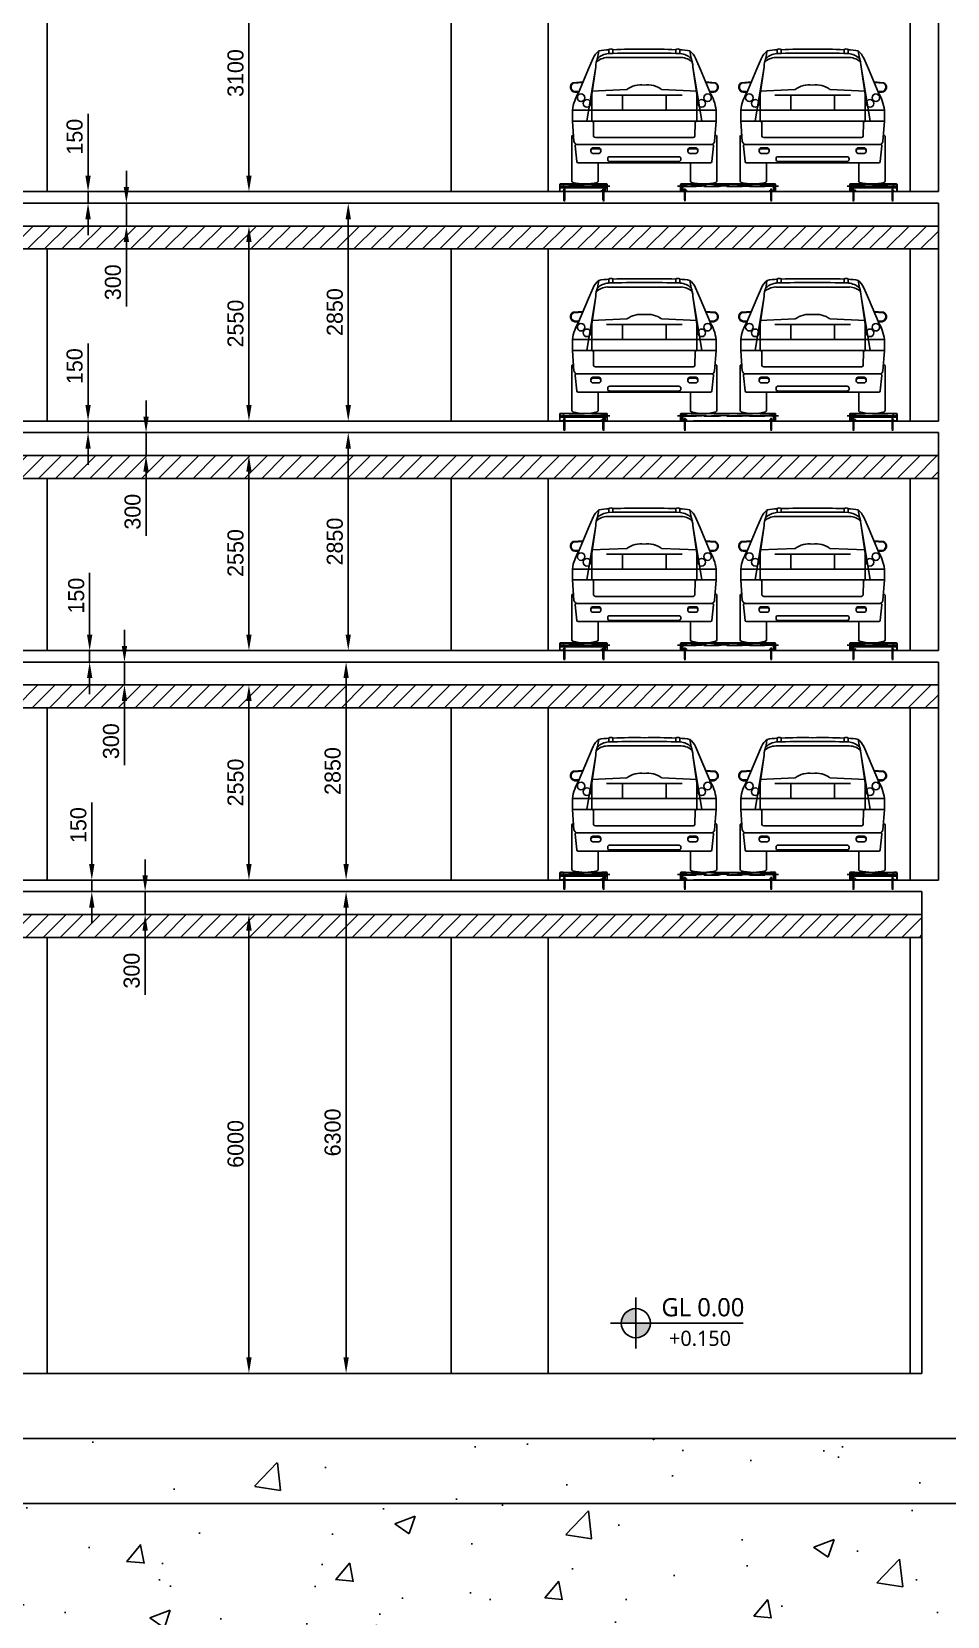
# Model space of a CAD drawing. Header units: millimetres. Extents: x -5 to 1510635, y -6 to 71285.
# Drawn here: x 1312816 to 1324784, y 10741 to 31458 of the extents above; entities that cross this region are included whole.
import ezdxf

# ---------------------------------------------------------------- set-up
doc = ezdxf.new("R2010")
doc.units = ezdxf.units.MM
doc.header["$LTSCALE"] = 1000
for name, pattern in [('CENTER', [2, 1.25, -0.25, 0.25, -0.25]), ('DASHEDX2', [1.5, 1, -0.5]), ('HIDDEN', [0.375, 0.25, -0.125])]:
    doc.linetypes.add(name, pattern=pattern)
for name, color, linetype in [('1', 1, 'CENTER'), ('2', 42, 'Continuous'), ('3', 3, 'Continuous'), ('4', 4, 'DASHEDX2'), ('A-SYM', 6, 'Continuous'), ('MP-1', 1, 'CENTER'), ('MP-2', 42, 'Continuous'), ('MP-4', 4, 'HIDDEN'), ('MP-7', 7, 'Continuous'), ('MP-8', 8, 'Continuous'), ('STEELPIPE_D10_-0', 7, 'Continuous')]:
    doc.layers.add(name, color=color, linetype=linetype)
doc.styles.add('맑은고딕', font='malgun.ttf', dxfattribs={"height": 800})
doc.dimstyles.new('MPS2', dxfattribs={"dimscale": 100, "dimtxt": 3, "dimasz": 3, "dimexe": 1, "dimexo": 1, "dimgap": 1, "dimtad": 1, "dimzin": 12, "dimdsep": 46, "dimtxsty": 'Standard', "dimcen": 1, "dimclrd": 1, "dimclre": 1, "dimclrt": 7, "dimazin": 2, "dimtfac": 1, "dimtmove": 0, "dimatfit": 3, "dimfxl": 1, "dimarcsym": 0})
pattern_1 = [(45, (318903, -303844.92), (-112.253202, 112.253202), [])]

# ---------------------------------------------------------------- blocks, each defined once
blk = doc.blocks.new('*D508')
at = {"layer": 'DEFPOINTS', "color": 0, "linetype": 'ByBlock', "transparency": 16777216}
for p in [(1328868, 13917), (1305514, 12217, 0), (1334355, 12217)]:
    blk.add_point(p, dxfattribs=at)
at = {"layer": 'MP-8', "color": 1, "linetype": 'ByBlock', "lineweight": -2, "transparency": 16777216}
for p, q in [((1328938, 13917), (1334425, 13917)), ((1334355, 13707), (1334355, 12427)), ((1305584, 12217), (1334425, 12217))]:
    blk.add_line(p, q, dxfattribs=at)
at = {"layer": 'MP-8', "color": 1, "linetype": 'ByBlock', "transparency": 16777216}
for points in [[(1334320, 13707), (1334390, 13707), (1334355, 13917)], [(1334320, 12427), (1334390, 12427), (1334355, 12217)]]:
    blk.add_solid(points, dxfattribs=at)
at = {"layer": 'MP-8', "color": 7, "linetype": 'ByBlock', "transparency": 16777216, "insert": (1334180, 13067), "char_height": 210, "attachment_point": 5, "rotation": 90}
blk.add_mtext('1700', dxfattribs=at)
blk = doc.blocks.new('suv1')
at = {"layer": 'MP-2'}
for p, q in [((119949, -43225, 0), (120431, -43225, 0)), ((120914, -43225, 0), (120431, -43225, 0)), ((119797, -43345, 0), (119681, -44055, 0)), ((119797, -43345, 0), (119744, -43710, 0)), ((121065, -43345, 0), (121119, -43710, 0)), ((121065, -43345, 0), (121181, -44055, 0)), ((119744, -43710, 0), (119744, -44055, 0)), ((121119, -43710, 0), (121119, -44055, 0)), ((119493, -44055, 0), (119492, -43912, 0)), ((120144, -43912, 0), (119492, -43912, 0)), ((119938, -43716, 0), (120431, -43716, 0)), ((120924, -43716, 0), (120431, -43716, 0)), ((120718, -43912, 0), (121370, -43912, 0)), ((121369, -44055, 0), (121370, -43912, 0)), ((119493, -44055, 0), (119512, -44324, 0)), ((120431, -44055, 0), (119493, -44055, 0)), ((120431, -44055, 0), (121370, -44055, 0)), ((121369, -44055, 0), (121351, -44324, 0)), ((119483, -44260, 0), (119483, -44839, 0)), ((119502, -44243, 0), (119500, -44243, 0)), ((121361, -44243, 0), (121362, -44243, 0)), ((121380, -44260, 0), (121380, -44839, 0)), ((119585, -44361, 0), (120431, -44361, 0)), ((119979, -44522, 0), (120042, -44522, 0)), ((120042, -44522, 0), (120431, -44522, 0)), ((121277, -44361, 0), (120431, -44361, 0)), ((120431, -44521, 0), (120431, -44521, 0)), ((120431, -44521, 0), (120431, -44521, 0)), ((120431, -44521, 0), (120431, -44521, 0)), ((120431, -44521, 0), (120431, -44521, 0)), ((120431, -44521, 0), (120431, -44521, 0)), ((120431, -44521, 0), (120431, -44521, 0)), ((120431, -44521, 0), (120431, -44521, 0)), ((120431, -44521, 0), (120431, -44521, 0)), ((120820, -44522, 0), (120431, -44522, 0)), ((120884, -44522, 0), (120820, -44522, 0)), ((119565, -44600, 0), (120431, -44600, 0)), ((119829, -44839, 0), (119829, -44600, 0)), ((119953, -44547, 0), (119953, -44559, 0)), ((119979, -44585, 0), (120431, -44585, 0)), ((120884, -44585, 0), (120431, -44585, 0)), ((121297, -44600, 0), (120431, -44600, 0)), ((120909, -44547, 0), (120909, -44559, 0)), ((121033, -44839, 0), (121033, -44600, 0))]:
    blk.add_line(p, q, dxfattribs=at)
at = {"layer": 'MP-2', "elevation": 0}
for points in [[(119572, -43686), (119701, -43374), (119764, -43234, -0.122925), (119835, -43139, -0.251437)], [(119968, -43178), (119968, -43119, -0.253027), (120019, -43120), (120019, -43172)], [(120895, -43178), (120895, -43119, 0.253027), (120843, -43120), (120843, -43172)], [(121291, -43686), (121162, -43374), (121099, -43234, 0.122925), (121027, -43139, 0.251437)], [(119576, -43679), (119524, -43679, -0.745237), (119503, -43554), (119630, -43544)], [(119578, -43670), (119524, -43670, -0.730897), (119505, -43562), (119627, -43553)], [(121286, -43679), (121339, -43679, 0.745237), (121360, -43554), (121232, -43544)], [(121284, -43670), (121338, -43670, 0.730897), (121357, -43562), (121236, -43553)], [(119493, -44055), (119744, -44055, -0.329629), (119768, -44072), (119769, -44252, 0.329629), (119793, -44269), (120431, -44269)], [(121369, -44055), (121119, -44055, 0.329629), (121095, -44072), (121094, -44252, -0.329629), (121070, -44269), (120431, -44269)], [(119548, -44584), (119526, -44380, -0.445607), (119543, -44361), (119585, -44361)], [(119733, -44453), (119733, -44443, -0.414214), (119758, -44418), (119836, -44418, -0.414214), (119861, -44443), (119861, -44453)], [(121129, -44453), (121129, -44443, 0.414214), (121104, -44418), (121026, -44418, 0.414214), (121001, -44443), (121001, -44453)], [(121315, -44584), (121336, -44380, 0.445607), (121319, -44361), (121277, -44361)]]:
    blk.add_lwpolyline(points, format="xyb", dxfattribs=at)
for points in [[(119741, -43663), (120204, -43643)], [(121122, -43663), (120658, -43643)], [(120431, -43716), (120144, -43716), (120144, -43912), (120431, -43912)], [(120431, -43716), (120718, -43716), (120718, -43912), (120431, -43912)]]:
    blk.add_lwpolyline(points, dxfattribs=at)
for points in [[(119758, -44405), (119836, -44405, -0.414214), (119861, -44430), (119861, -44453, -0.414214), (119836, -44478), (119758, -44478, -0.414214), (119733, -44453), (119733, -44430, -0.414214)], [(121104, -44405), (121026, -44405, 0.414214), (121001, -44430), (121001, -44453, 0.414214), (121026, -44478), (121104, -44478, 0.414214), (121129, -44453), (121129, -44430, 0.414214)]]:
    blk.add_lwpolyline(points, format="xyb", close=True, dxfattribs=at)
at = {"layer": 'MP-2'}
for centre in [(119605, -43750, 0), (121257, -43750, 0), (119681, -43824, 0), (121181, -43824, 0)]:
    blk.add_circle(centre, 49.7, dxfattribs=at)
for centre, radius, start, end in [((119960, -43464, 0), 240, 92.5418, 132.6465), ((120124, -43355, 0), 327, 158.3471, 178.4797), ((120713, -43326, 0), 898, 167.978, 174.1526), ((119990, -43428, 0), 257, 96.5599, 131.4064), ((119983, -43857, 0), 733, 91.1771, 101.6263), ((120350, -58228, 0), 15061, 89.6927, 91.4812), ((120313, -50272, 0), 7156, 89.0575, 92.3573), ((120549, -50272, 0), 7156, 87.6427, 90.9425), ((120512, -58228, 0), 15061, 88.5188, 90.3073), ((120879, -43857, 0), 733, 78.3737, 88.8229), ((120872, -43428, 0), 257, 48.5936, 83.4401), ((120903, -43464, 0), 240, 47.3535, 87.4582), ((120149, -43326, 0), 898, 5.8474, 12.022), ((120739, -43355, 0), 327, 1.5203, 21.6529), ((120052, -43982, 0), 564, 147.486, 172.8559), ((120388, -43888, 0), 306, 81.8743, 126.7924), ((120475, -43888, 0), 306, 53.2076, 98.1257), ((120811, -43982, 0), 564, 7.1441, 32.514), ((119500, -44260, 0), 17.6, 70.7256, 180), ((119570, -44305, 0), 61.4, 197.843, 244.1266), ((121292, -44305, 0), 61.4, 295.8734, 342.157), ((121362, -44260, 0), 17.6, 0, 109.2744), ((119979, -44547, 0), 25.1, 90, 180), ((120884, -44547, 0), 25.1, 0, 90), ((119565, -44582, 0), 17.6, 186.0723, 270), ((119979, -44559, 0), 25.1, 180, 270), ((120884, -44559, 0), 25.1, 270, 0), ((121297, -44582, 0), 17.6, 270, 353.9277), ((119500, -44839, 0), 17.6, 180, 254.7784), ((119656, -44267, 0), 611, 254.7784, 285.2216), ((119812, -44839, 0), 17.6, 285.2216, 0), ((121051, -44839, 0), 17.6, 180, 254.7784), ((121206, -44267, 0), 611, 254.7784, 285.2216), ((121362, -44839, 0), 17.6, 285.2216, 0)]:
    blk.add_arc(centre, radius, start, end, dxfattribs=at)
blk = doc.blocks.new('*D515')
at = {"layer": 'DEFPOINTS', "color": 0, "linetype": 'ByBlock', "transparency": 16777216}
for p in [(1315656, 19917, 0), (1315656, 19917), (1315416, 13917, 0)]:
    blk.add_point(p, dxfattribs=at)
at = {"layer": 'MP-8', "color": 1, "linetype": 'ByBlock', "lineweight": -2, "transparency": 16777216}
for p, q in [((1315656, 14127), (1315656, 19707)), ((1315486, 13917), (1315726, 13917))]:
    blk.add_line(p, q, dxfattribs=at)
at = {"layer": 'MP-8', "color": 1, "linetype": 'ByBlock', "transparency": 16777216}
for points in [[(1315621, 19707), (1315691, 19707), (1315656, 19917)], [(1315621, 14127), (1315691, 14127), (1315656, 13917)]]:
    blk.add_solid(points, dxfattribs=at)
at = {"layer": 'MP-8', "color": 7, "linetype": 'ByBlock', "transparency": 16777216, "insert": (1315481, 16917), "char_height": 210, "attachment_point": 5, "rotation": 90}
blk.add_mtext('6000', dxfattribs=at)
blk = doc.blocks.new('*D516')
at = {"layer": 'DEFPOINTS', "color": 0, "linetype": 'ByBlock', "transparency": 16777216}
for p in [(1316926, 20217, 0), (1316926, 20217), (1316658, 13917, 0)]:
    blk.add_point(p, dxfattribs=at)
at = {"layer": 'MP-8', "color": 1, "linetype": 'ByBlock', "lineweight": -2, "transparency": 16777216}
for p, q in [((1316926, 14127), (1316926, 20007)), ((1316728, 13917), (1316996, 13917))]:
    blk.add_line(p, q, dxfattribs=at)
at = {"layer": 'MP-8', "color": 1, "linetype": 'ByBlock', "transparency": 16777216}
for points in [[(1316891, 20007), (1316961, 20007), (1316926, 20217)], [(1316891, 14127), (1316961, 14127), (1316926, 13917)]]:
    blk.add_solid(points, dxfattribs=at)
at = {"layer": 'MP-8', "color": 7, "linetype": 'ByBlock', "transparency": 16777216, "insert": (1316751, 17067), "char_height": 210, "attachment_point": 5, "rotation": 90}
blk.add_mtext('6300', dxfattribs=at)
blk = doc.blocks.new('*D511')
at = {"layer": 'DEFPOINTS', "color": 0, "linetype": 'ByBlock', "transparency": 16777216}
for p in [(1313553, 29367, 0), (1313553, 29367), (1313553, 29217, 0)]:
    blk.add_point(p, dxfattribs=at)
at = {"layer": 'MP-8', "color": 1, "linetype": 'ByBlock', "lineweight": -2, "transparency": 16777216}
for p, q in [((1313553, 29577), (1313553, 30382)), ((1313553, 29217), (1313553, 29367)), ((1313553, 29007), (1313553, 28797))]:
    blk.add_line(p, q, dxfattribs=at)
at = {"layer": 'MP-8', "color": 1, "linetype": 'ByBlock', "transparency": 16777216}
for points in [[(1313518, 29577), (1313588, 29577), (1313553, 29367)], [(1313518, 29007), (1313588, 29007), (1313553, 29217)]]:
    blk.add_solid(points, dxfattribs=at)
at = {"layer": 'MP-8', "color": 7, "linetype": 'ByBlock', "transparency": 16777216, "insert": (1313378, 30085), "char_height": 210, "attachment_point": 5, "rotation": 90}
blk.add_mtext('150', dxfattribs=at)
blk = doc.blocks.new('*D517')
at = {"layer": 'DEFPOINTS', "color": 0, "linetype": 'ByBlock', "transparency": 16777216}
for p in [(1314054, 29217, 0), (1314054, 28917, 0), (1314054, 28917)]:
    blk.add_point(p, dxfattribs=at)
at = {"layer": 'MP-8', "color": 1, "linetype": 'ByBlock', "lineweight": -2, "transparency": 16777216}
for p, q in [((1314054, 29427), (1314054, 29637)), ((1314054, 29217), (1314054, 28917)), ((1314054, 28707), (1314054, 27867))]:
    blk.add_line(p, q, dxfattribs=at)
at = {"layer": 'MP-8', "color": 1, "linetype": 'ByBlock', "transparency": 16777216}
for points in [[(1314019, 29427), (1314089, 29427), (1314054, 29217)], [(1314019, 28707), (1314089, 28707), (1314054, 28917)]]:
    blk.add_solid(points, dxfattribs=at)
at = {"layer": 'MP-8', "color": 7, "linetype": 'ByBlock', "transparency": 16777216, "insert": (1313879, 28182), "char_height": 210, "attachment_point": 5, "rotation": 90}
blk.add_mtext('300', dxfattribs=at)
blk = doc.blocks.new('*D512')
at = {"layer": 'DEFPOINTS', "color": 0, "linetype": 'ByBlock', "transparency": 16777216}
for p in [(1314311, 26217, 0), (1314311, 25917, 0), (1314311, 25917)]:
    blk.add_point(p, dxfattribs=at)
at = {"layer": 'MP-8', "color": 1, "linetype": 'ByBlock', "lineweight": -2, "transparency": 16777216}
for p, q in [((1314311, 26427), (1314311, 26637)), ((1314311, 26217), (1314311, 25917)), ((1314311, 25707), (1314311, 24867))]:
    blk.add_line(p, q, dxfattribs=at)
at = {"layer": 'MP-8', "color": 1, "linetype": 'ByBlock', "transparency": 16777216}
for points in [[(1314276, 26427), (1314346, 26427), (1314311, 26217)], [(1314276, 25707), (1314346, 25707), (1314311, 25917)]]:
    blk.add_solid(points, dxfattribs=at)
at = {"layer": 'MP-8', "color": 7, "linetype": 'ByBlock', "transparency": 16777216, "insert": (1314136, 25182), "char_height": 210, "attachment_point": 5, "rotation": 90}
blk.add_mtext('300', dxfattribs=at)
blk = doc.blocks.new('*D513')
at = {"layer": 'DEFPOINTS', "color": 0, "linetype": 'ByBlock', "transparency": 16777216}
for p in [(1313574, 23367, 0), (1313574, 23367), (1313574, 23217, 0)]:
    blk.add_point(p, dxfattribs=at)
at = {"layer": 'MP-8', "color": 1, "linetype": 'ByBlock', "lineweight": -2, "transparency": 16777216}
for p, q in [((1313574, 23577), (1313574, 24382)), ((1313574, 23217), (1313574, 23367)), ((1313574, 23007), (1313574, 22797))]:
    blk.add_line(p, q, dxfattribs=at)
at = {"layer": 'MP-8', "color": 1, "linetype": 'ByBlock', "transparency": 16777216}
for points in [[(1313539, 23577), (1313609, 23577), (1313574, 23367)], [(1313539, 23007), (1313609, 23007), (1313574, 23217)]]:
    blk.add_solid(points, dxfattribs=at)
at = {"layer": 'MP-8', "color": 7, "linetype": 'ByBlock', "transparency": 16777216, "insert": (1313399, 24085), "char_height": 210, "attachment_point": 5, "rotation": 90}
blk.add_mtext('150', dxfattribs=at)
blk = doc.blocks.new('*D518')
at = {"layer": 'DEFPOINTS', "color": 0, "linetype": 'ByBlock', "transparency": 16777216}
for p in [(1314029, 23217, 0), (1314029, 22917, 0), (1314029, 22917)]:
    blk.add_point(p, dxfattribs=at)
at = {"layer": 'MP-8', "color": 1, "linetype": 'ByBlock', "lineweight": -2, "transparency": 16777216}
for p, q in [((1314029, 23427), (1314029, 23637)), ((1314029, 23217), (1314029, 22917)), ((1314029, 22707), (1314029, 21867))]:
    blk.add_line(p, q, dxfattribs=at)
at = {"layer": 'MP-8', "color": 1, "linetype": 'ByBlock', "transparency": 16777216}
for points in [[(1313994, 23427), (1314064, 23427), (1314029, 23217)], [(1313994, 22707), (1314064, 22707), (1314029, 22917)]]:
    blk.add_solid(points, dxfattribs=at)
at = {"layer": 'MP-8', "color": 7, "linetype": 'ByBlock', "transparency": 16777216, "insert": (1313854, 22182), "char_height": 210, "attachment_point": 5, "rotation": 90}
blk.add_mtext('300', dxfattribs=at)
blk = doc.blocks.new('*D514')
at = {"layer": 'DEFPOINTS', "color": 0, "linetype": 'ByBlock', "transparency": 16777216}
for p in [(1313602, 20367, 0), (1313602, 20367), (1313602, 20217, 0)]:
    blk.add_point(p, dxfattribs=at)
at = {"layer": 'MP-8', "color": 1, "linetype": 'ByBlock', "lineweight": -2, "transparency": 16777216}
for p, q in [((1313602, 20577), (1313602, 21382)), ((1313602, 20217), (1313602, 20367)), ((1313602, 20007), (1313602, 19797))]:
    blk.add_line(p, q, dxfattribs=at)
at = {"layer": 'MP-8', "color": 1, "linetype": 'ByBlock', "transparency": 16777216}
for points in [[(1313567, 20577), (1313637, 20577), (1313602, 20367)], [(1313567, 20007), (1313637, 20007), (1313602, 20217)]]:
    blk.add_solid(points, dxfattribs=at)
at = {"layer": 'MP-8', "color": 7, "linetype": 'ByBlock', "transparency": 16777216, "insert": (1313427, 21085), "char_height": 210, "attachment_point": 5, "rotation": 90}
blk.add_mtext('150', dxfattribs=at)
blk = doc.blocks.new('*D494')
at = {"layer": 'DEFPOINTS', "color": 0, "linetype": 'ByBlock', "transparency": 16777216}
for p in [(1314299, 20217, 0), (1314299, 19917, 0), (1314299, 19917)]:
    blk.add_point(p, dxfattribs=at)
at = {"layer": 'MP-8', "color": 1, "linetype": 'ByBlock', "lineweight": -2, "transparency": 16777216}
for p, q in [((1314299, 20427), (1314299, 20637)), ((1314299, 20217), (1314299, 19917)), ((1314299, 19707), (1314299, 18867))]:
    blk.add_line(p, q, dxfattribs=at)
at = {"layer": 'MP-8', "color": 1, "linetype": 'ByBlock', "transparency": 16777216}
for points in [[(1314264, 20427), (1314334, 20427), (1314299, 20217)], [(1314264, 19707), (1314334, 19707), (1314299, 19917)]]:
    blk.add_solid(points, dxfattribs=at)
at = {"layer": 'MP-8', "color": 7, "linetype": 'ByBlock', "transparency": 16777216, "insert": (1314124, 19182), "char_height": 210, "attachment_point": 5, "rotation": 90}
blk.add_mtext('300', dxfattribs=at)
blk = doc.blocks.new('*D495')
at = {"layer": 'DEFPOINTS', "color": 0, "linetype": 'ByBlock', "transparency": 16777216}
for p in [(1313553, 26367, 0), (1313553, 26367), (1313553, 26217, 0)]:
    blk.add_point(p, dxfattribs=at)
at = {"layer": 'MP-8', "color": 1, "linetype": 'ByBlock', "lineweight": -2, "transparency": 16777216}
for p, q in [((1313553, 26577), (1313553, 27382)), ((1313553, 26217), (1313553, 26367)), ((1313553, 26007), (1313553, 25797))]:
    blk.add_line(p, q, dxfattribs=at)
at = {"layer": 'MP-8', "color": 1, "linetype": 'ByBlock', "transparency": 16777216}
for points in [[(1313518, 26577), (1313588, 26577), (1313553, 26367)], [(1313518, 26007), (1313588, 26007), (1313553, 26217)]]:
    blk.add_solid(points, dxfattribs=at)
at = {"layer": 'MP-8', "color": 7, "linetype": 'ByBlock', "transparency": 16777216, "insert": (1313378, 27085), "char_height": 210, "attachment_point": 5, "rotation": 90}
blk.add_mtext('150', dxfattribs=at)
blk = doc.blocks.new('*D496')
at = {"layer": 'DEFPOINTS', "color": 0, "linetype": 'ByBlock', "transparency": 16777216}
for p in [(1315656, 22917, 0), (1315656, 22917), (1315656, 20367, 0)]:
    blk.add_point(p, dxfattribs=at)
at = {"layer": 'MP-8', "color": 1, "linetype": 'ByBlock', "lineweight": -2, "transparency": 16777216}
blk.add_line((1315656, 20577), (1315656, 22707), dxfattribs=at)
at = {"layer": 'MP-8', "color": 1, "linetype": 'ByBlock', "transparency": 16777216}
for points in [[(1315621, 22707), (1315691, 22707), (1315656, 22917)], [(1315621, 20577), (1315691, 20577), (1315656, 20367)]]:
    blk.add_solid(points, dxfattribs=at)
at = {"layer": 'MP-8', "color": 7, "linetype": 'ByBlock', "transparency": 16777216, "insert": (1315481, 21642), "char_height": 210, "attachment_point": 5, "rotation": 90}
blk.add_mtext('2550', dxfattribs=at)
blk = doc.blocks.new('*D497')
at = {"layer": 'DEFPOINTS', "color": 0, "linetype": 'ByBlock', "transparency": 16777216}
for p in [(1315656, 25917, 0), (1315656, 25917), (1315656, 23367, 0)]:
    blk.add_point(p, dxfattribs=at)
at = {"layer": 'MP-8', "color": 1, "linetype": 'ByBlock', "lineweight": -2, "transparency": 16777216}
blk.add_line((1315656, 23577), (1315656, 25707), dxfattribs=at)
at = {"layer": 'MP-8', "color": 1, "linetype": 'ByBlock', "transparency": 16777216}
for points in [[(1315621, 25707), (1315691, 25707), (1315656, 25917)], [(1315621, 23577), (1315691, 23577), (1315656, 23367)]]:
    blk.add_solid(points, dxfattribs=at)
at = {"layer": 'MP-8', "color": 7, "linetype": 'ByBlock', "transparency": 16777216, "insert": (1315481, 24642), "char_height": 210, "attachment_point": 5, "rotation": 90}
blk.add_mtext('2550', dxfattribs=at)
blk = doc.blocks.new('*D498')
at = {"layer": 'DEFPOINTS', "color": 0, "linetype": 'ByBlock', "transparency": 16777216}
for p in [(1315656, 28917, 0), (1315656, 28917), (1315656, 26367, 0)]:
    blk.add_point(p, dxfattribs=at)
at = {"layer": 'MP-8', "color": 1, "linetype": 'ByBlock', "lineweight": -2, "transparency": 16777216}
blk.add_line((1315656, 26577), (1315656, 28707), dxfattribs=at)
at = {"layer": 'MP-8', "color": 1, "linetype": 'ByBlock', "transparency": 16777216}
for points in [[(1315621, 28707), (1315691, 28707), (1315656, 28917)], [(1315621, 26577), (1315691, 26577), (1315656, 26367)]]:
    blk.add_solid(points, dxfattribs=at)
at = {"layer": 'MP-8', "color": 7, "linetype": 'ByBlock', "transparency": 16777216, "insert": (1315481, 27642), "char_height": 210, "attachment_point": 5, "rotation": 90}
blk.add_mtext('2550', dxfattribs=at)
blk = doc.blocks.new('*D499')
at = {"layer": 'DEFPOINTS', "color": 0, "linetype": 'ByBlock', "transparency": 16777216}
for p in [(1315656, 32467, 0), (1315656, 32467), (1315656, 29367, 0)]:
    blk.add_point(p, dxfattribs=at)
at = {"layer": 'MP-8', "color": 1, "linetype": 'ByBlock', "lineweight": -2, "transparency": 16777216}
blk.add_line((1315656, 29577), (1315656, 32257), dxfattribs=at)
at = {"layer": 'MP-8', "color": 1, "linetype": 'ByBlock', "transparency": 16777216}
for points in [[(1315621, 32257), (1315691, 32257), (1315656, 32467)], [(1315621, 29577), (1315691, 29577), (1315656, 29367)]]:
    blk.add_solid(points, dxfattribs=at)
at = {"layer": 'MP-8', "color": 7, "linetype": 'ByBlock', "transparency": 16777216, "insert": (1315481, 30917), "char_height": 210, "attachment_point": 5, "rotation": 90}
blk.add_mtext('3100', dxfattribs=at)
blk = doc.blocks.new('*D500')
at = {"layer": 'DEFPOINTS', "color": 0, "linetype": 'ByBlock', "transparency": 16777216}
for p in [(1316926, 23217, 0), (1316926, 23217), (1316926, 20367, 0)]:
    blk.add_point(p, dxfattribs=at)
at = {"layer": 'MP-8', "color": 1, "linetype": 'ByBlock', "lineweight": -2, "transparency": 16777216}
blk.add_line((1316926, 20577), (1316926, 23007), dxfattribs=at)
at = {"layer": 'MP-8', "color": 1, "linetype": 'ByBlock', "transparency": 16777216}
for points in [[(1316891, 23007), (1316961, 23007), (1316926, 23217)], [(1316891, 20577), (1316961, 20577), (1316926, 20367)]]:
    blk.add_solid(points, dxfattribs=at)
at = {"layer": 'MP-8', "color": 7, "linetype": 'ByBlock', "transparency": 16777216, "insert": (1316751, 21792), "char_height": 210, "attachment_point": 5, "rotation": 90}
blk.add_mtext('2850', dxfattribs=at)
blk = doc.blocks.new('*D501')
at = {"layer": 'DEFPOINTS', "color": 0, "linetype": 'ByBlock', "transparency": 16777216}
for p in [(1316954, 26217, 0), (1316954, 26217), (1316954, 23367, 0)]:
    blk.add_point(p, dxfattribs=at)
at = {"layer": 'MP-8', "color": 1, "linetype": 'ByBlock', "lineweight": -2, "transparency": 16777216}
blk.add_line((1316954, 23577), (1316954, 26007), dxfattribs=at)
at = {"layer": 'MP-8', "color": 1, "linetype": 'ByBlock', "transparency": 16777216}
for points in [[(1316919, 26007), (1316989, 26007), (1316954, 26217)], [(1316919, 23577), (1316989, 23577), (1316954, 23367)]]:
    blk.add_solid(points, dxfattribs=at)
at = {"layer": 'MP-8', "color": 7, "linetype": 'ByBlock', "transparency": 16777216, "insert": (1316779, 24792), "char_height": 210, "attachment_point": 5, "rotation": 90}
blk.add_mtext('2850', dxfattribs=at)
blk = doc.blocks.new('*D502')
at = {"layer": 'DEFPOINTS', "color": 0, "linetype": 'ByBlock', "transparency": 16777216}
for p in [(1316954, 29217, 0), (1316954, 29217), (1316954, 26367, 0)]:
    blk.add_point(p, dxfattribs=at)
at = {"layer": 'MP-8', "color": 1, "linetype": 'ByBlock', "lineweight": -2, "transparency": 16777216}
blk.add_line((1316954, 26577), (1316954, 29007), dxfattribs=at)
at = {"layer": 'MP-8', "color": 1, "linetype": 'ByBlock', "transparency": 16777216}
for points in [[(1316919, 29007), (1316989, 29007), (1316954, 29217)], [(1316919, 26577), (1316989, 26577), (1316954, 26367)]]:
    blk.add_solid(points, dxfattribs=at)
at = {"layer": 'MP-8', "color": 7, "linetype": 'ByBlock', "transparency": 16777216, "insert": (1316779, 27792), "char_height": 210, "attachment_point": 5, "rotation": 90}
blk.add_mtext('2850', dxfattribs=at)
blk = doc.blocks.new('6461321')
at = {"layer": '3'}
for p, q in [((35581, 30055), (35581, 29887)), ((35586, 30055), (35586, 29887)), ((35665, 30071), (35597, 30071)), ((35665, 30066), (35597, 30066)), ((35597, 29876), (35665, 29876)), ((35597, 29871), (35665, 29871)), ((35677, 30031), (35677, 30055)), ((35681, 30031), (35677, 30031)), ((35677, 29911), (35681, 29911)), ((35677, 29887), (35677, 29911)), ((35681, 30031), (35681, 30055)), ((35681, 29887), (35681, 29911))]:
    blk.add_line(p, q, dxfattribs=at)
for centre, radius, start, end in [((35597, 30055), 16, 90, 180), ((35597, 29887), 16, 180, 270), ((35597, 30055), 11.4, 90, 180), ((35597, 29887), 11.4, 180, 270), ((35665, 30055), 16, 0, 90), ((35665, 30055), 11.4, 0, 90), ((35665, 29887), 16, 270, 0), ((35665, 29887), 11.4, 270, 0)]:
    blk.add_arc(centre, radius, start, end, dxfattribs=at)
blk = doc.blocks.new('64654132')
at = {"layer": '1'}
blk.add_line((36681, 19299), (36681, 19199), dxfattribs=at)
blk.add_line((36681, 19299), (36681, 19199), dxfattribs=at)
at = {"layer": '4'}
for p, q in [((36671, 19327), (36671, 19047)), ((36671, 19327), (36691, 19327)), ((36691, 19327), (36691, 19027)), ((36671, 19047), (36691, 19027))]:
    blk.add_line(p, q, dxfattribs=at)
at = {"layer": 'MP-1', "ltscale": 0.5}
blk.add_line((36681, 19345), (36681, 19009), dxfattribs=at)
blk = doc.blocks.new('12467967867')
at = {"layer": '2'}
blk.add_line((-522, 0), (48, 0), dxfattribs=at)
at = {"layer": '4', "ltscale": 0.2}
for p, q in [((-530, -25), (83, -25)), ((83, -35), (-530, -35))]:
    blk.add_line(p, q, dxfattribs=at)
at = {"layer": '4'}
for p, q in [((-505, -98), (85, -98)), ((-477, -2), (85, -2)), ((-477, -2), (85, -2))]:
    blk.add_line(p, q, dxfattribs=at)
at = {"layer": 'MP-1', "ltscale": 0.5}
blk.add_line((-564, -30), (83, -30), dxfattribs=at)
at = {"layer": 'STEELPIPE_D10_-0'}
blk.add_line((-530, -50), (85, -50), dxfattribs=at)
at = {"layer": 'STEELPIPE_D10_-0', "yscale": 0.5, "zscale": 0.5}
for name, p, xscale in [('6461321', (-18320, -15035), 0.5), ('6461321', (-18295, -15035), 0.5), ('64654132', (17861, -9732), -0.5), ('64654132', (-18310, -9732), 0.5), ('6461321', (17881, -15035), -0.5)]:
    blk.add_blockref(name, p, dxfattribs=dict(at, xscale=xscale))
blk = doc.blocks.new('12323245667856756')
at = {"layer": '2'}
for p, q in [((-706, 0), (400, 0)), ((439, -2), (439, -97)), ((442, -2), (442, -98))]:
    blk.add_line(p, q, dxfattribs=at)
at = {"layer": '4', "ltscale": 0.2}
for p, q in [((462, -25), (-774, -25)), ((-774, -35), (462, -35))]:
    blk.add_line(p, q, dxfattribs=at)
at = {"layer": '4'}
for p, q in [((-721, -2), (-156, -2)), ((394, -98), (-701, -98)), ((414, -2), (-156, -2)), ((442, -98), (405, -98))]:
    blk.add_line(p, q, dxfattribs=at)
at = {"layer": 'MP-1', "ltscale": 0.5}
blk.add_line((501, -30), (-815, -30), dxfattribs=at)
at = {"layer": 'STEELPIPE_D10_-0', "yscale": 0.5, "zscale": 0.5}
for name, p, xscale in [('6461321', (-18567, -15035), 0.5), ('6461321', (-18542, -15035), 0.5), ('64654132', (-19062, -9731), 0.5), ('6461321', (18230, -15035), -0.5), ('64654132', (-17932, -9732), 0.5), ('6461321', (18255, -15035), -0.5)]:
    blk.add_blockref(name, p, dxfattribs=dict(at, xscale=xscale))
blk = doc.blocks.new('1223333333')
at = {"layer": 'A-SYM'}
h = blk.add_hatch(color=256, dxfattribs=at)
h.paths.add_polyline_path([(-984, 0), (-984, 96, 0.414214), (-1080, 0)])
h.paths.add_polyline_path([(-888, 0), (-984, 0), (-984, -96, 0.414214)])
blk.add_line((-984, 168), (-984, -168), dxfattribs=at)
blk.add_lwpolyline([(-1152, 0), (-298, 0), (-277, 0)], dxfattribs=at)
blk.add_circle((-984, 0), 96, dxfattribs=at)

msp = doc.modelspace()

# ---------------------------------------------------------------- hatches: boundary and pattern name
at = {"layer": 'MP-8', "linetype": 'ByBlock'}
h = msp.add_hatch(dxfattribs=at)
h.set_pattern_fill('ANSI31', color=256, scale=50, style=0)
h.set_pattern_definition(pattern_1)
h.paths.add_polyline_path([(1305514.081, 28917.34), (1305514.081, 28617.34), (1324669.926, 28617.34), (1324669.926, 28917.34)])
h = msp.add_hatch(dxfattribs=at)
h.set_pattern_fill('ANSI31', color=256, scale=50, style=0)
h.set_pattern_definition(pattern_1)
h.paths.add_polyline_path([(1305514.081, 25917.34), (1305514.081, 25617.34), (1324669.926, 25617.34), (1324669.926, 25917.34)])
h = msp.add_hatch(dxfattribs=at)
h.set_pattern_fill('ANSI31', color=256, scale=50, style=0)
h.set_pattern_definition(pattern_1)
h.paths.add_polyline_path([(1305514.081, 22917.34), (1305514.081, 22617.34), (1324669.926, 22617.34), (1324669.926, 22917.34)])
h = msp.add_hatch(dxfattribs=at)
h.set_pattern_fill('ANSI31', color=256, scale=50, style=0)
h.set_pattern_definition(pattern_1)
h.paths.add_polyline_path([(1305514.081, 19917.34), (1305514.081, 19617.34), (1324451.885, 19617.34), (1324451.885, 19917.34)])
h = msp.add_hatch(dxfattribs=at)
h.set_pattern_fill('AR-CONC', color=256, scale=15, style=0)
h.set_pattern_definition([(50, (320270.8, -183557.6), (2732.77, -239.0863), [285.75, -3143.25]), (355, (320270.8, -183557.6), (-528.6424, 2865.85), [228.6, -2514.6]), (100.451, (320498.6, -183577.6), (2204.1375, 2626.75), [242.85, -2671.35]), (46.1842, (320271, -182795.6), (4066.186, -630.635), [428.625, -4714.875]), (96.6356, (320609.7, -182848), (3561.064, 3711.383), [364.275, -4007.025]), (351.184, (320271, -182795.6), (3561.069, 3711.377), [342.9, -3771.9]), (21, (320651.8, -182986.1), (2274.223, -1533.983), [285.75, -3143.25]), (326, (320651.8, -182986), (927.0304, 2762.8195), [228.6, -2514.6]), (71.4514, (320841.4, -183114), (3201.2474, 1228.843), [242.85, -2671.35]), (37.5, (320270.8, -183557.6), (46.32905, 1268.3256), [0, -2484.12, 0, -2552.7, 0, -2524.125]), (7.5, (320270.8, -183557.6), (1002.295, 1502.7086), [0, -1455.42, 0, -2426.97, 0, -962.025]), (327.5, (319421.2, -183557.6), (2033.8589, -85.9312), [0, -952.5, 0, -2971.8, 0, -3943.35]), (317.5, (319040.2, -183557.6), (2221.9377, 381.3974), [0, -1238.25, 0, -1973.58, 0, -2800.35])])
edge = h.paths.add_edge_path()
edge.add_line((1327401.885, 13767.34), (1327401.885, 10567.34))
edge.add_line((1327401.885, 10567.34), (1308924.422, 10567.34))
edge.add_line((1308924.422, 10567.34), (1307224.422, 8417.34))
edge.add_line((1307224.422, 8417.34), (1298464.081, 8417.34))
edge.add_line((1298464.081, 8417.34), (1298464.081, 13767.34))
edge.add_line((1324901.885, 13767.34), (1324901.885, 13067.34))
edge.add_line((1324901.885, 13067.34), (1307714.081, 13067.34))
edge.add_line((1307714.081, 13067.34), (1306014.081, 10917.34))
edge.add_line((1306014.081, 10917.34), (1300964.081, 10917.34))
edge.add_line((1300964.081, 10917.34), (1300964.081, 13767.34))

# ---------------------------------------------------------------- linework, layer by layer
at = {"layer": 'MP-8', "color": 3, "linetype": 'HIDDEN', "ltscale": 2000}
for p, q in [((1313018.861, 32467.34, 0), (1313018.861, 29367.34, 0)), ((1318298.508, 32467.34, 0), (1318298.508, 29367.34, 0)), ((1319568.861, 32467.34, 0), (1319568.861, 29367.34, 0)), ((1324298.861, 32467.34, 0), (1324298.861, 29367.34, 0)), ((1313018.861, 28617.34, 0), (1313018.861, 26367.34, 0)), ((1318298.508, 28617.34, 0), (1318298.508, 26367.34, 0)), ((1319568.861, 28617.34, 0), (1319568.861, 26367.34, 0)), ((1324298.861, 28617.34, 0), (1324298.861, 26367.34, 0)), ((1313018.861, 25617.34, 0), (1313018.861, 23367.34, 0)), ((1318298.508, 25617.34, 0), (1318298.508, 23367.34, 0)), ((1319568.861, 25617.34, 0), (1319568.861, 23367.34, 0)), ((1324298.861, 25617.34, 0), (1324298.861, 23367.34, 0)), ((1313018.861, 22617.34, 0), (1313018.861, 20367.34, 0)), ((1318298.508, 22617.34, 0), (1318298.508, 20367.34, 0)), ((1319568.861, 22617.34, 0), (1319568.861, 20367.34, 0)), ((1324298.861, 22617.34, 0), (1324298.861, 20367.34, 0)), ((1313018.861, 19617.34, 0), (1313018.861, 13917.34, 0)), ((1318298.508, 19617.34, 0), (1318298.508, 13917.34, 0)), ((1319568.861, 19617.34, 0), (1319568.861, 13917.34, 0)), ((1324298.861, 19617.34, 0), (1324298.861, 13917.34, 0))]:
    msp.add_line(p, q, dxfattribs=at)
at = {"layer": 'MP-8', "linetype": 'ByBlock'}
for p, q in [((1324669.926, 32467.34, 0), (1324669.926, 29367.34, 0)), ((1304714.081, 29367.34, 0), (1324669.926, 29367.34, 0)), ((1304714.081, 29217.34, 0), (1324669.926, 29217.34, 0)), ((1324669.926, 29217.34, 0), (1324669.926, 26367.34, 0)), ((1305514.614, 28917.34, 0), (1324669.926, 28917.34, 0)), ((1304714.081, 26367.34, 0), (1324669.926, 26367.34, 0)), ((1304714.081, 26217.34, 0), (1324669.926, 26217.34, 0)), ((1324669.926, 26217.34, 0), (1324669.926, 23367.34, 0)), ((1305514.614, 25917.34, 0), (1324669.926, 25917.34, 0)), ((1304714.081, 23367.34, 0), (1324669.926, 23367.34, 0)), ((1304714.081, 23217.34, 0), (1324669.926, 23217.34, 0)), ((1324669.926, 23217.34, 0), (1324669.926, 20367.34, 0)), ((1305514.081, 22917.34, 0), (1324669.926, 22917.34, 0)), ((1304714.081, 20367.34, 0), (1324669.926, 20367.34, 0)), ((1304714.081, 20217.34, 0), (1324451.885, 20217.34, 0)), ((1324451.885, 13917.34, 0), (1324451.885, 20217.34, 0)), ((1305514.614, 19917.34, 0), (1324451.885, 19917.34, 0)), ((1304714.081, 13917.34, 0), (1324451.885, 13917.34, 0)), ((1307714.081, 13067.34, 0), (1324898.861, 13067.34, 0)), ((1307714.081, 13067.34, 0), (1324898.861, 13067.34, 0)), ((1324898.861, 13067.34, 0), (1307714.081, 13067.34, 0))]:
    msp.add_line(p, q, dxfattribs=at)
at = {"layer": 'MP-8', "linetype": 'ByBlock', "elevation": 0}
for points in [[(1305514.081, 28917.34), (1305514.081, 28617.34), (1324669.926, 28617.34), (1324669.926, 28917.34), (1305514.081, 28917.34)], [(1305514.081, 25917.34), (1305514.081, 25617.34), (1324669.926, 25617.34), (1324669.926, 25917.34), (1305514.081, 25917.34)], [(1305514.081, 22917.34), (1305514.081, 22617.34), (1324669.926, 22617.34), (1324669.926, 22917.34), (1305514.081, 22917.34)], [(1305514.081, 19917.34), (1305514.081, 19617.34), (1324451.885, 19617.34), (1324451.885, 19917.34), (1305514.081, 19917.34)]]:
    msp.add_lwpolyline(points, dxfattribs=at)

# ---------------------------------------------------------------- block references
at = {"layer": 'MP-4', "linetype": 'ByBlock', "xscale": 1.984499999962281, "yscale": 1.984499999962281, "zscale": 1.984499999962281}
msp.add_blockref('1223333333', (1322666.59, 14573.917, 0), dxfattribs=at)
at = {"layer": 'MP-7', "linetype": 'ByBlock', "xscale": -1}
for p in [(1319809.39, 29467.34, 0), (1319809.39, 26467.34, 0), (1319809.39, 23467.34, 0), (1319809.39, 20467.34, 0)]:
    msp.add_blockref('12467967867', p, dxfattribs=at)
at = {"layer": 'MP-7', "linetype": 'ByBlock'}
for name, p in [('12323245667856756', (1322074.911, 29467.34, 0)), ('12467967867', (1324038.449, 29467.34, 0)), ('12323245667856756', (1322074.911, 26467.34, 0)), ('12467967867', (1324038.449, 26467.34, 0)), ('12323245667856756', (1322074.911, 23467.34, 0)), ('12467967867', (1324038.449, 23467.34, 0)), ('12323245667856756', (1322074.911, 20467.34, 0)), ('12467967867', (1324038.449, 20467.34, 0))]:
    msp.add_blockref(name, p, dxfattribs=at)
at = {"layer": 'MP-8', "xscale": -1}
for p in [(1441255.278, 74344.99, 0), (1443455.278, 74344.99, 0), (1441255.278, 71344.99, 0), (1443455.278, 71344.99, 0), (1441255.278, 68344.99, 0), (1443455.278, 68344.99, 0), (1441255.278, 65344.99, 0), (1443455.278, 65344.99, 0)]:
    msp.add_blockref('suv1', p, dxfattribs=at)

# ---------------------------------------------------------------- texts
at = {"layer": 'A-SYM', "style": '맑은고딕'}
msp.add_text('GL 0.00', height=238.14, dxfattribs=at).set_placement((1321047.238, 14662.984, 0))
at = {"layer": 'A-SYM', "color": 2, "style": '맑은고딕'}
msp.add_text('+0.150', height=198.45, dxfattribs=at).set_placement((1321147.767, 14276.548, 0))

# ---------------------------------------------------------------- dimensions: what is measured, and where the dimension line sits
at = {"layer": 'MP-8', "linetype": 'ByBlock'}
for base, p1, p2, picture, middle in [((1315655.576, 32467.34, 0), (1315655.576, 29367.34, 0), (1315655.576, 32467.34, 0), '*D499', (1315480.576, 30917.34, 0)), ((1313553.167, 29367.34, 0), (1313553.167, 29217.34, 0), (1313553.167, 29367.34, 0), '*D511', (1313378.167, 30084.84, 0)), ((1314053.951, 28917.34, 0), (1314053.951, 29217.34, 0), (1314053.951, 28917.34, 0), '*D517', (1313878.951, 28182.34, 0)), ((1316953.962, 29217.34, 0), (1316953.962, 26367.34, 0), (1316953.962, 29217.34, 0), '*D502', (1316778.962, 27792.34, 0)), ((1315655.576, 28917.34, 0), (1315655.576, 26367.34, 0), (1315655.576, 28917.34, 0), '*D498', (1315480.576, 27642.34, 0)), ((1313553.167, 26367.34, 0), (1313553.167, 26217.34, 0), (1313553.167, 26367.34, 0), '*D495', (1313378.167, 27084.84, 0)), ((1314311.085, 25917.34, 0), (1314311.085, 26217.34, 0), (1314311.085, 25917.34, 0), '*D512', (1314136.085, 25182.34, 0)), ((1316953.962, 26217.34, 0), (1316953.962, 23367.34, 0), (1316953.962, 26217.34, 0), '*D501', (1316778.962, 24792.34, 0)), ((1315655.576, 25917.34, 0), (1315655.576, 23367.34, 0), (1315655.576, 25917.34, 0), '*D497', (1315480.576, 24642.34, 0)), ((1313573.53, 23367.34, 0), (1313573.53, 23217.34, 0), (1313573.53, 23367.34, 0), '*D513', (1313398.53, 24084.84, 0)), ((1314028.665, 22917.34, 0), (1314028.665, 23217.34, 0), (1314028.665, 22917.34, 0), '*D518', (1313853.665, 22182.34, 0)), ((1316925.545, 23217.34, 0), (1316925.545, 20367.34, 0), (1316925.545, 23217.34, 0), '*D500', (1316750.545, 21792.34, 0)), ((1315655.576, 22917.34, 0), (1315655.576, 20367.34, 0), (1315655.576, 22917.34, 0), '*D496', (1315480.576, 21642.34, 0)), ((1313602.124, 20367.34, 0), (1313602.124, 20217.34, 0), (1313602.124, 20367.34, 0), '*D514', (1313427.124, 21084.84, 0)), ((1314298.888, 19917.34, 0), (1314298.888, 20217.34, 0), (1314298.888, 19917.34, 0), '*D494', (1314123.888, 19182.34, 0)), ((1316925.545, 20217.34, 0), (1316658.413, 13917.34, 0), (1316925.545, 20217.34, 0), '*D516', (1316750.545, 17067.34, 0)), ((1315655.576, 19917.34, 0), (1315416.226, 13917.34, 0), (1315655.576, 19917.34, 0), '*D515', (1315480.576, 16917.34, 0)), ((1334355.246, 12217.34, 0), (1328868.249, 13917.34, 0), (1305514.081, 12217.34, 0), '*D508', (1334180.246, 13067.34, 0))]:
    dim = msp.add_linear_dim(base=base, p1=p1, p2=p2, angle=90, dimstyle='MPS2', override={"dimscale": 70}, dxfattribs=at)
    dim.commit()
    dim.dimension.update_dxf_attribs({"geometry": picture, "text_midpoint": middle})

doc.saveas('drawing.dxf')
